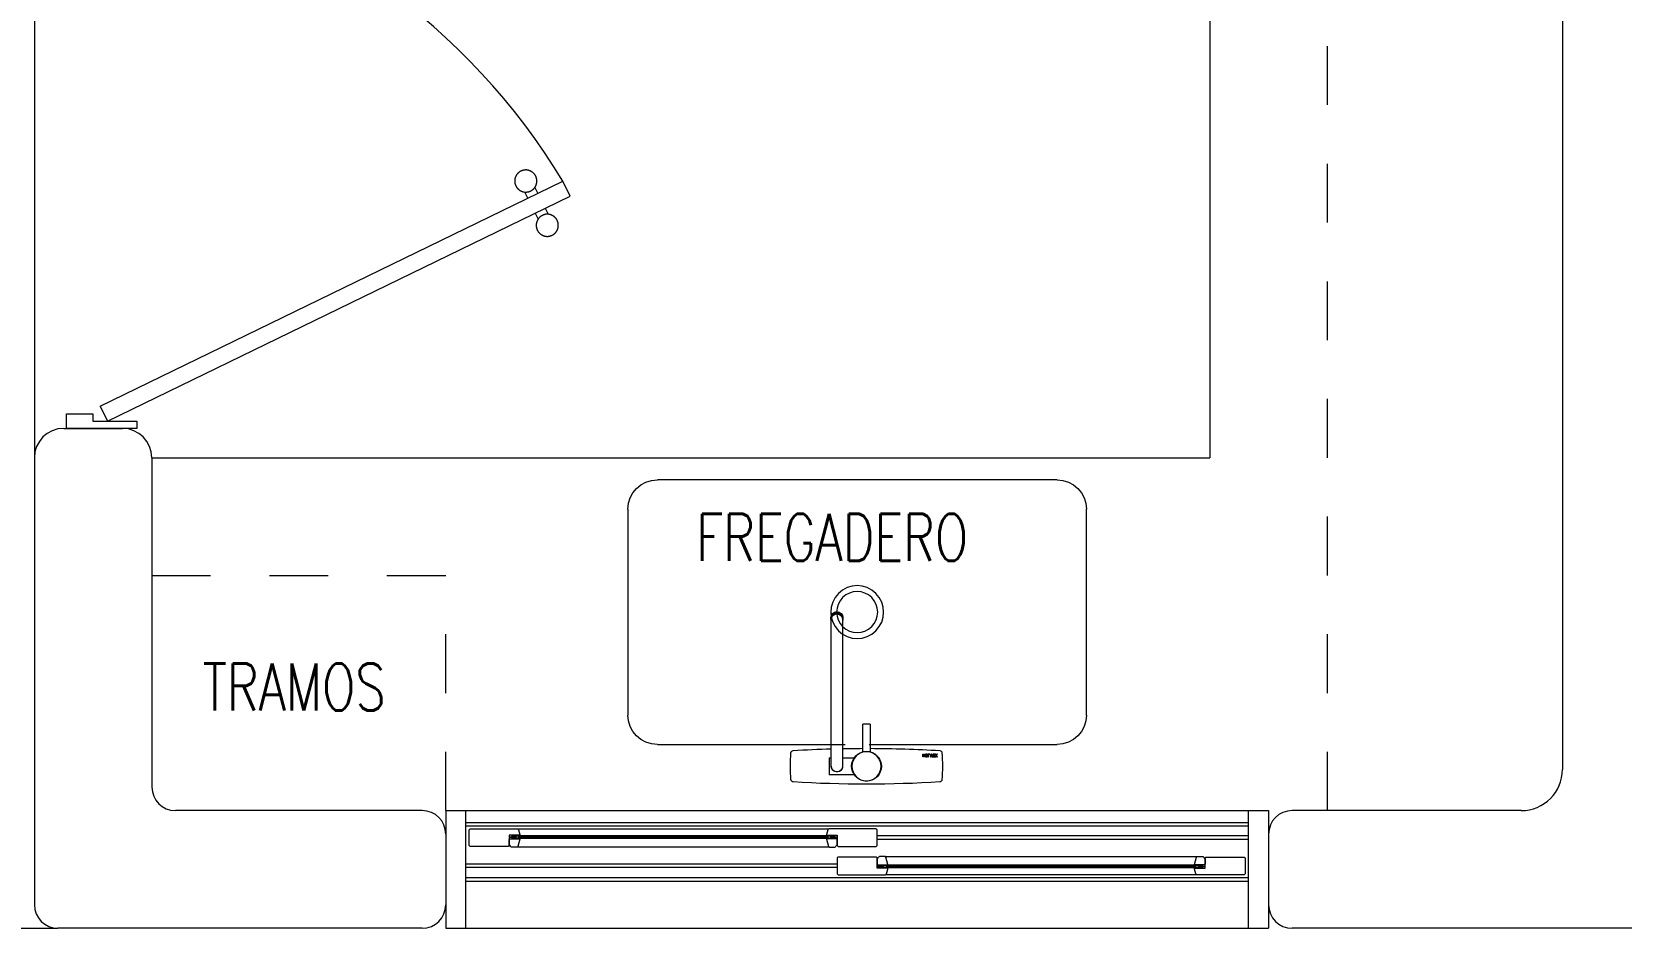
# Model space of a CAD drawing. Header units: metres. Extents: x -232 to 581, y 30 to 789.
# Drawn here: x 106.961 to 109.666, y 726.688 to 728.213 of the extents above; entities that cross this region are included whole.
import ezdxf

# ---------------------------------------------------------------- set-up
doc = ezdxf.new("R2010")
doc.units = ezdxf.units.M
doc.linetypes.add('DASHED', pattern=[0.75, 0.5, -0.25])
for name, color, linetype, lineweight in [('01a_Mobiliario', 250, 'Continuous', 0), ('A-DOOR', 35, 'Continuous', 5), ('A-WALL', 250, 'Continuous', 20), ('cristales', 131, 'Continuous', 0), ('MOB FIJOS', 251, 'Continuous', 0), ('PROYECCION', 9, 'DASHED', 0), ('textos', 7, 'Continuous', 0)]:
    doc.layers.add(name, color=color, linetype=linetype, lineweight=lineweight)
doc.layers.add('PISO', color=7, linetype='Continuous', lineweight=5, true_color=0xe6e6e6)
doc.styles.add('Arch-Dim', font='romans.shx', dxfattribs={"width": 0.75})

# ---------------------------------------------------------------- blocks, each defined once
blk = doc.blocks.new('A$C531dc7ba')
at = {"layer": 'A-DOOR'}
for p, q in [((0, 0.2), (1.4, 0.2)), ((0, 0.2), (0, 0)), ((0.034, 0), (0.034, 0.2)), ((1.366, 0), (1.366, 0.2)), ((1.4, 0.2), (1.4, 0)), ((0.034, 0.18), (1.366, 0.18)), ((0.04, 0.1675), (0.0415, 0.169)), ((0.04, 0.1405), (0.04, 0.1675)), ((0.0415, 0.169), (0.1221, 0.169)), ((0.1221, 0.169), (0.124, 0.1675)), ((0.1221, 0.169), (0.6519, 0.169)), ((0.124, 0.1675), (0.126, 0.1595)), ((0.65, 0.1675), (0.648, 0.1595)), ((0.6519, 0.169), (0.65, 0.1675)), ((0.7325, 0.169), (0.6519, 0.169)), ((0.734, 0.1675), (0.7325, 0.169)), ((0.734, 0.1405), (0.734, 0.1675)), ((0.0415, 0.139), (0.04, 0.1405)), ((0.1065, 0.139), (0.0415, 0.139)), ((0.108, 0.1405), (0.1065, 0.139)), ((0.1255, 0.158), (0.108, 0.158)), ((0.108, 0.158), (0.108, 0.1405)), ((0.108, 0.155), (0.113, 0.155)), ((0.108, 0.155), (0.113, 0.155)), ((0.113, 0.157), (0.119, 0.153)), ((0.113, 0.153), (0.119, 0.157)), ((0.6528, 0.138), (0.1212, 0.138)), ((0.126, 0.1585), (0.1255, 0.158)), ((0.126, 0.1595), (0.126, 0.1585)), ((0.648, 0.1595), (0.648, 0.1585)), ((0.648, 0.1585), (0.6485, 0.158)), ((0.6485, 0.158), (0.666, 0.158)), ((0.661, 0.157), (0.655, 0.153)), ((0.661, 0.153), (0.655, 0.157)), ((0.666, 0.155), (0.661, 0.155)), ((0.666, 0.155), (0.661, 0.155)), ((0.666, 0.158), (0.666, 0.1405)), ((0.666, 0.1405), (0.6675, 0.139)), ((0.6675, 0.139), (0.7325, 0.139)), ((0.734, 0.1405), (0.7325, 0.139)), ((0.6675, 0.121), (0.666, 0.1195)), ((0.666, 0.1195), (0.666, 0.0925)), ((0.7325, 0.121), (0.6675, 0.121)), ((0.734, 0.1195), (0.7325, 0.121)), ((0.734, 0.102), (0.734, 0.1195)), ((0.7472, 0.122), (1.2788, 0.122)), ((1.292, 0.1195), (1.2935, 0.121)), ((1.292, 0.102), (1.292, 0.1195)), ((1.2935, 0.121), (1.3585, 0.121)), ((1.3585, 0.121), (1.36, 0.1195)), ((1.36, 0.1195), (1.36, 0.0925)), ((0.666, 0.0925), (0.6675, 0.091)), ((0.6675, 0.091), (0.7481, 0.091)), ((0.734, 0.105), (0.739, 0.105)), ((0.734, 0.105), (0.739, 0.105)), ((0.7515, 0.102), (0.734, 0.102)), ((0.739, 0.103), (0.745, 0.107)), ((0.739, 0.107), (0.745, 0.103)), ((0.7481, 0.091), (0.75, 0.0925)), ((1.2779, 0.091), (0.7481, 0.091)), ((0.75, 0.0925), (0.752, 0.1005)), ((0.752, 0.1015), (0.7515, 0.102)), ((0.752, 0.1005), (0.752, 0.1015)), ((1.274, 0.1015), (1.2745, 0.102)), ((1.274, 0.1005), (1.274, 0.1015)), ((1.276, 0.0925), (1.274, 0.1005)), ((1.2745, 0.102), (1.292, 0.102)), ((1.2779, 0.091), (1.276, 0.0925)), ((1.3585, 0.091), (1.2779, 0.091)), ((1.287, 0.103), (1.281, 0.107)), ((1.287, 0.107), (1.281, 0.103)), ((1.292, 0.105), (1.287, 0.105)), ((1.292, 0.105), (1.287, 0.105)), ((1.36, 0.0925), (1.3585, 0.091)), ((0.034, 0.08), (1.366, 0.08)), ((0, 0), (1.4, 0))]:
    blk.add_line(p, q, dxfattribs=at)
at = {"layer": 'A-DOOR', "color": 8}
for p, q in [((0.034, 0.174), (1.366, 0.174)), ((1.366, 0.157), (0.734, 0.157)), ((1.366, 0.151), (0.734, 0.151)), ((0.666, 0.109), (0.034, 0.109)), ((0.666, 0.103), (0.034, 0.103)), ((0.034, 0.086), (1.366, 0.086))]:
    blk.add_line(p, q, dxfattribs=at)
at = {"layer": 'A-DOOR'}
for points in [[(0.108, 0.155), (0.113, 0.155), (0.113, 0.155), (0.108, 0.155)], [(0.113, 0.157), (0.119, 0.157), (0.119, 0.153), (0.113, 0.153)], [(0.113, 0.157), (0.661, 0.157), (0.661, 0.153), (0.113, 0.153)], [(0.1255, 0.158), (0.1135, 0.158), (0.1135, 0.157), (0.1255, 0.157)], [(0.1255, 0.153), (0.1135, 0.153), (0.1135, 0.152), (0.1255, 0.152)], [(0.119, 0.157), (0.124, 0.157), (0.124, 0.153), (0.119, 0.153)], [(0.6485, 0.158), (0.6605, 0.158), (0.6605, 0.157), (0.6485, 0.157)], [(0.6485, 0.153), (0.6605, 0.153), (0.6605, 0.152), (0.6485, 0.152)], [(0.655, 0.157), (0.65, 0.157), (0.65, 0.153), (0.655, 0.153)], [(0.661, 0.157), (0.655, 0.157), (0.655, 0.153), (0.661, 0.153)], [(0.666, 0.155), (0.661, 0.155), (0.661, 0.155), (0.666, 0.155)], [(0.734, 0.105), (0.739, 0.105), (0.739, 0.105), (0.734, 0.105)], [(1.287, 0.103), (0.739, 0.103), (0.739, 0.107), (1.287, 0.107)], [(0.739, 0.103), (0.745, 0.103), (0.745, 0.107), (0.739, 0.107)], [(0.7515, 0.107), (0.7395, 0.107), (0.7395, 0.108), (0.7515, 0.108)], [(0.7515, 0.102), (0.7395, 0.102), (0.7395, 0.103), (0.7515, 0.103)], [(0.745, 0.103), (0.75, 0.103), (0.75, 0.107), (0.745, 0.107)], [(1.2745, 0.107), (1.2865, 0.107), (1.2865, 0.108), (1.2745, 0.108)], [(1.2745, 0.102), (1.2865, 0.102), (1.2865, 0.103), (1.2745, 0.103)], [(1.281, 0.103), (1.276, 0.103), (1.276, 0.107), (1.281, 0.107)], [(1.287, 0.103), (1.281, 0.103), (1.281, 0.107), (1.287, 0.107)], [(1.292, 0.105), (1.287, 0.105), (1.287, 0.105), (1.292, 0.105)]]:
    blk.add_lwpolyline(points, close=True, dxfattribs=at)
for points in [[(0.1101, 0.1395, 0.341999), (0.1082, 0.141), (0.108, 0.1413), (0.108, 0.151), (0.109, 0.152), (0.126, 0.152), (0.126, 0.1515), (0.1227, 0.1391, -0.339454), (0.1212, 0.138), (0.1121, 0.138, -0.341999)], [(0.6639, 0.1395, -0.341999), (0.6658, 0.141), (0.666, 0.1413), (0.666, 0.151), (0.665, 0.152), (0.648, 0.152), (0.648, 0.1515), (0.6513, 0.1391, 0.339454), (0.6528, 0.138), (0.6619, 0.138, 0.341999)], [(0.7361, 0.1205, -0.341999), (0.7342, 0.119), (0.734, 0.1187), (0.734, 0.109), (0.735, 0.108), (0.752, 0.108), (0.752, 0.1085), (0.7487, 0.1209, 0.339454), (0.7472, 0.122), (0.7381, 0.122, 0.341999)], [(1.2899, 0.1205, 0.341999), (1.2918, 0.119), (1.292, 0.1187), (1.292, 0.109), (1.291, 0.108), (1.274, 0.108), (1.274, 0.1085), (1.2773, 0.1209, -0.339454), (1.2788, 0.122), (1.2879, 0.122, -0.341999)]]:
    blk.add_lwpolyline(points, format="xyb", close=True, dxfattribs=at)
at = {"layer": 'A-DOOR', "color": 7}
for points in [[(0.113, 0.153), (0.661, 0.153), (0.661, 0.157), (0.113, 0.157)], [(1.287, 0.107), (0.739, 0.107), (0.739, 0.103), (1.287, 0.103)]]:
    blk.add_lwpolyline(points, close=True, dxfattribs=at)
at = {"layer": 'cristales', "const_width": 0.004}
for points in [[(0.124, 0.155), (0.65, 0.155)], [(1.276, 0.105), (0.75, 0.105)]]:
    blk.add_lwpolyline(points, dxfattribs=at)
blk = doc.blocks.new('puerta 1.00')
at = {"layer": 'A-DOOR'}
for p, q in [((-0.15, -0.0125), (-0.9369, -0.3949)), ((-0.1376, -0.038), (-0.15, -0.0125)), ((-0.1376, -0.038), (-0.9245, -0.4204)), ((-0.8946, -0.3743), (-0.8996, -0.3641)), ((-0.8777, -0.3661), (-0.8826, -0.3559)), ((-0.9369, -0.3949), (-0.9245, -0.4204)), ((-0.8822, -0.3998), (-0.8772, -0.4101)), ((-0.8653, -0.3916), (-0.8603, -0.4018))]:
    blk.add_line(p, q, dxfattribs=at)
for points in [[(-0.08, 0), (-0.08, -0.025), (-0.125, -0.025), (-0.125, -0.0125), (-0.2, -0.0125), (-0.2, 0), (-0.08, 0)], [(-0.08, -0.95), (-0.08, -0.925), (-0.125, -0.925), (-0.125, -0.9375), (-0.2, -0.9375), (-0.2, -0.95), (-0.08, -0.95)]]:
    blk.add_lwpolyline(points, dxfattribs=at)
blk.add_arc((0.0366, 0.1602), 1.1229, 211.1336, 257.8343, dxfattribs=at)
for points in [[(-0.8982, -0.3642), (-0.9033, -0.3642), (-0.912, -0.3591), (-0.917, -0.3504), (-0.917, -0.3403), (-0.912, -0.3316), (-0.9033, -0.3265), (-0.8932, -0.3265), (-0.8844, -0.3316), (-0.8794, -0.3403), (-0.8794, -0.3504), (-0.8844, -0.3591), (-0.8932, -0.3642), (-0.8982, -0.3642)], [(-0.8617, -0.4394), (-0.8667, -0.4394), (-0.8754, -0.4344), (-0.8805, -0.4256), (-0.8805, -0.4156), (-0.8754, -0.4068), (-0.8667, -0.4018), (-0.8566, -0.4018), (-0.8479, -0.4068), (-0.8428, -0.4156), (-0.8428, -0.4257), (-0.8479, -0.4344), (-0.8566, -0.4394), (-0.8617, -0.4394)]]:
    blk.add_open_spline(points, degree=2, dxfattribs=at)
blk = doc.blocks.new('SE3')
at = {"layer": 'MOB FIJOS'}
for p, q in [((115.4, 359.7), (115.4, 371.2)), ((132.6, 371.2), (115.4, 371.2)), ((116.8, 365.4), (116.8, 264.8)), ((124.5, 264.8), (124.5, 365.4)), ((115.4, 359.7), (116.8, 359.7)), ((124.5, 359.7), (132.6, 359.7)), ((138.5, 355.7), (138.5, 336.6)), ((143.5, 336.6), (143.5, 355.7)), ((180, 358.9), (179.6, 358.9)), ((179.6, 358.9), (179.6, 357)), ((179.6, 357), (180, 357)), ((180, 358.1), (180, 358.9)), ((180.7, 358.1), (180, 358.1)), ((180, 357), (180, 357.8)), ((180, 357.8), (180.7, 357.8)), ((181.1, 358.9), (180.7, 358.9)), ((180.7, 358.9), (180.7, 358.1)), ((180.7, 357.8), (180.7, 357)), ((180.7, 357), (181.1, 357)), ((181.1, 357), (181.1, 358.9)), ((181.5, 358.9), (182.8, 358.9)), ((181.5, 357), (181.5, 358.9)), ((182.9, 357), (181.5, 357)), ((181.8, 358.6), (181.8, 358.2)), ((182.8, 358.6), (181.8, 358.6)), ((181.8, 358.2), (182.8, 358.2)), ((181.8, 357.8), (181.8, 357.3)), ((182.8, 357.8), (181.8, 357.8)), ((181.8, 357.3), (182.9, 357.3)), ((182.8, 358.9), (182.8, 358.6)), ((182.8, 358.2), (182.8, 357.8)), ((182.9, 357.3), (182.9, 357)), ((183.2, 358.9), (183.6, 358.9)), ((183.2, 357), (183.2, 358.9)), ((184.5, 357), (183.2, 357)), ((183.6, 358.9), (183.6, 357.3)), ((183.6, 357.3), (184.5, 357.3)), ((184.5, 357.3), (184.5, 357)), ((184.6, 358.9), (185, 358.9)), ((185.2, 357), (184.6, 358.9)), ((185, 358.9), (185.4, 357.5)), ((185.6, 357), (185.2, 357)), ((185.4, 357.5), (185.9, 358.9)), ((186.3, 358.9), (185.6, 357)), ((185.9, 358.9), (186.3, 358.9)), ((186.5, 358.9), (187.8, 358.9)), ((186.5, 357), (186.5, 358.9)), ((187.8, 357), (186.5, 357)), ((186.8, 358.6), (186.8, 358.2)), ((187.8, 358.6), (186.8, 358.6)), ((186.8, 358.2), (187.7, 358.2)), ((186.8, 357.8), (186.8, 357.3)), ((187.7, 357.8), (186.8, 357.8)), ((186.8, 357.3), (187.8, 357.3)), ((187.7, 358.2), (187.7, 357.8)), ((187.8, 358.9), (187.8, 358.6)), ((187.8, 357.3), (187.8, 357)), ((188, 358.9), (188.5, 358.9)), ((188.6, 358), (188, 358.9)), ((188, 357), (188.6, 358)), ((188.4, 357), (188, 357)), ((188.8, 357.7), (188.4, 357)), ((188.5, 358.9), (188.8, 358.3)), ((188.8, 358.3), (189.2, 358.9)), ((189.2, 357), (188.8, 357.7)), ((189.6, 358.9), (189, 358)), ((189, 358), (189.7, 357)), ((189.2, 358.9), (189.6, 358.9)), ((189.7, 357), (189.2, 357)), ((143.5, 336.6), (138.5, 336.6)), ((116.5, 264.1), (116.5, 263.5)), ((116.8, 264.8), (116.8, 264.1)), ((124.5, 264.1), (124.5, 264.8)), ((124.8, 263.5), (124.8, 264.1))]:
    blk.add_line(p, q, dxfattribs=at)
blk.add_circle((141, 365.4), 10, dxfattribs=at)
for centre, radius, start, end in [((200.7, 365.4), 111.9, 175.2133, 184.7867), ((90.8, 374.6), 1.52, 93.4481, 175.2133), ((141, -458.7), 836.4, 86.5519, 93.4481), ((141, 365.4), 10.2, 0, 255.8182), ((191.2, 374.6), 1.52, 4.7867, 86.5519), ((81.2, 365.4), 111.9, 355.2133, 4.7867), ((120.7, 365.4), 3.91, 0, 192.0524), ((120.7, 365.4), 3.81, 0, 180), ((120.7, 365.4), 3.91, 347.9113, 0), ((141, 365.4), 10.2, 284.1818, 0), ((90.8, 356.2), 1.52, 184.7867, 266.5519), ((141, 1189.5), 836.4, 266.5519, 268.3467), ((141, 1189.5), 836.4, 268.8689, 269.8295), ((141, 1189.5), 836.4, 270.1705, 273.4481), ((191.2, 356.2), 1.52, 273.4481, 355.2133)]:
    blk.add_arc(centre, radius, start, end, dxfattribs=at)
for centre, major_axis, start_param, end_param in [((120.7, 264.1), (4.12, 0), 2.748282, 6.283185), ((120.7, 263.5), (4.12, 0), 3.141593, 6.283185), ((120.7, 264.8), (-3.81, 0), 0, 3.141593), ((120.7, 264.1), (3.81, 0), 3.141593, 6.283185), ((120.7, 264.1), (4.12, 0), 0, 0.393311)]:
    blk.add_ellipse(centre, major_axis=major_axis, ratio=0.996195, start_param=start_param, end_param=end_param, dxfattribs=at)
blk = doc.blocks.new('A$Cc7ce667a')
at = {"layer": 'MOB FIJOS'}
for p, q in [((0.05, 0.5176), (0.73, 0.5176)), ((0, 0.1176), (0, 0.4676)), ((0.78, 0.4676), (0.78, 0.1176)), ((0.3697, 0.0676), (0.05, 0.0676)), ((0.73, 0.0676), (0.4103, 0.0676))]:
    blk.add_line(p, q, dxfattribs=at)
for centre, start, end in [((0.05, 0.4676), 90, 180), ((0.73, 0.4676), 0, 90), ((0.05, 0.1176), 180, 270), ((0.73, 0.1176), 270, 0)]:
    blk.add_arc(centre, 0.05, start, end, dxfattribs=at)
at = {"layer": 'MOB FIJOS', "ltscale": 0.01}
for major_axis in [(-0.0318, 0.0318), (-0.0247, 0.0247)]:
    blk.add_ellipse((0.39, 0.2926), major_axis=major_axis, ratio=1, start_param=2.356194489560823, end_param=8.639379796740409, dxfattribs=at)
at = {"layer": 'MOB FIJOS', "xscale": 0.002480511886764446, "yscale": 0.002480511886764446, "zscale": 0.002480511886764446, "rotation": 180}
blk.add_blockref('SE3', (0.7239, 0.9368), dxfattribs=at)
blk = doc.blocks.new('27.11.2025 LN09 1ER NIVEL')
at = {"layer": '01a_Mobiliario', "color": 18, "true_color": 0x000000, "transparency": 33554684}
for p in [(185.7838, 93.0941), (183.9838, 92.0441)]:
    blk.add_line(p, (185.7838, 92.0441), dxfattribs=at)
at = {"layer": 'A-WALL', "color": 18, "true_color": 0x000000}
for p, q in [((186.3838, 95.3541), (186.3838, 91.5741)), ((183.8338, 92.0941), (183.9338, 92.0941)), ((183.7838, 92.0441), (183.7838, 91.2841)), ((183.9838, 92.0441), (183.9838, 91.4841)), ((186.3838, 91.5741), (186.3838, 91.5141)), ((184.4438, 91.4441), (184.0238, 91.4441)), ((186.3138, 91.4441), (185.9238, 91.4441)), ((184.4838, 91.4041), (184.4838, 91.2841)), ((185.8838, 91.4041), (185.8838, 91.2841)), ((184.4438, 91.2441), (183.8238, 91.2441)), ((187.6438, 91.2441), (185.9238, 91.2441))]:
    blk.add_line(p, q, dxfattribs=at)
for centre, radius, start, end in [((183.8338, 92.0441), 0.05, 90, 180), ((183.9338, 92.0441), 0.05, 0, 90), ((186.3138, 91.5141), 0.07, 270, 0), ((184.0238, 91.4841), 0.04, 180, 270), ((184.4438, 91.4041), 0.04, 0, 90), ((185.9238, 91.4041), 0.04, 90, 180), ((183.8238, 91.2841), 0.04, 180, 270), ((184.4438, 91.2841), 0.04, 270, 0), ((185.9238, 91.2841), 0.04, 180, 270)]:
    blk.add_arc(centre, radius, start, end, dxfattribs=at)
at = {"layer": 'PISO', "color": 18, "true_color": 0x000000}
for p, q in [((183.7838, 93.1141), (183.7838, 92.0241)), ((175.7438, 91.2441), (183.8238, 91.2441))]:
    blk.add_line(p, q, dxfattribs=at)
at = {"layer": 'PROYECCION', "color": 18, "linetype": 'DASHED', "ltscale": 0.1, "true_color": 0x000000}
for p, q in [((185.9838, 91.4441), (185.9838, 93.0941)), ((183.9838, 91.8441), (184.4838, 91.8441)), ((184.4838, 91.4441), (184.4838, 91.8441))]:
    blk.add_line(p, q, dxfattribs=at)
at = {"color": 18, "true_color": 0x000000}
blk.add_blockref('A$C531dc7ba', (184.4838, 91.2441), dxfattribs=at)
at = {"layer": 'A-DOOR', "color": 18, "true_color": 0x000000, "rotation": 180}
blk.add_blockref('puerta 1.00', (183.7583, 92.0941), dxfattribs=at)
at = {"layer": 'MOB FIJOS', "color": 18, "true_color": 0x000000, "xscale": -1}
blk.add_blockref('A$Cc7ce667a', (185.5738, 91.4891), dxfattribs=at)
at = {"layer": 'textos', "color": 18, "true_color": 0x000000, "char_height": 0.08, "width": 26.65337, "style": 'Arch-Dim'}
for s, insert, attachment_point in [('\\pxt5.9124,29;FREGADERO', (185.3725, 91.9486), 3), ('\\pxt5.9124,29;TRAMOS', (184.0703, 91.6143), 7)]:
    blk.add_mtext(s, dxfattribs=dict(at, insert=insert, attachment_point=attachment_point))

msp = doc.modelspace()

# ---------------------------------------------------------------- block references
at = {"color": 1}
msp.add_blockref('27.11.2025 LN09 1ER NIVEL', (-76.818, 635.4443), dxfattribs=at)

doc.saveas('drawing.dxf')
